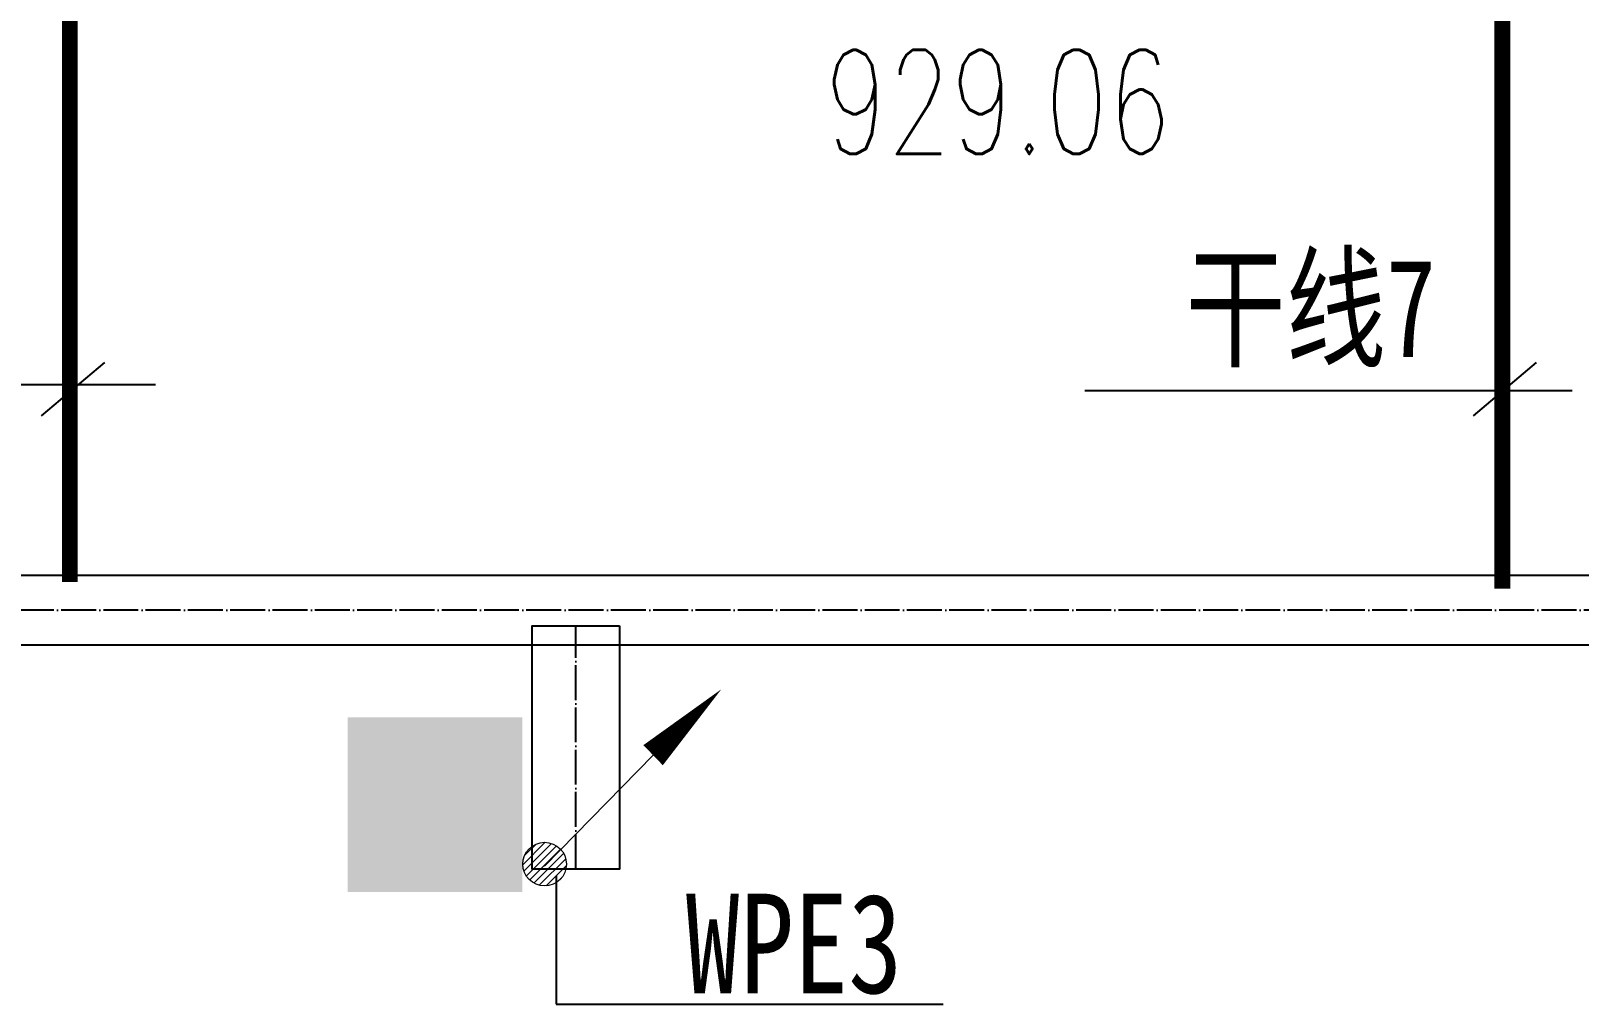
# Model space of a CAD drawing. Extents: x 815029915 to 815825525, y 579155098 to 579748855.
# Drawn here: x 815177325 to 815181753, y 579470482 to 579473266 of the extents above; entities that cross this region are included whole.
import ezdxf

# ---------------------------------------------------------------- set-up
doc = ezdxf.new("R2010")
doc.units = 0
doc.header["$LTSCALE"] = 100
doc.header["$MEASUREMENT"] = 0
doc.linetypes.add('DOTE', pattern=[2.42, 2, -0.2, 0.02, -0.2])
for name, color, linetype in [('ABDE_SYS', 3, 'Continuous'), ('SPACE', 7, 'Continuous'), ('zm', 1, 'Continuous'), ('电-强电平面-线缆', 3, 'Continuous'), ('电-桥架', 4, 'Continuous')]:
    doc.layers.add(name, color=color, linetype=linetype)
doc.layers.add('电-强电平面-箭头', color=3, linetype='Continuous', lineweight=0)
doc.styles.add('-宋体', font='', dxfattribs={"width": 0.8})
doc.styles.add('-黑体', font='', dxfattribs={"width": 0.8})
doc.styles.add('_TCH_SPACE', font='SIMPLEX', dxfattribs={"height": 5, "bigfont": 'GBCBIG'})
doc.styles.add('IDQSTYLE', font='txt.shx', dxfattribs={"width": 0.7, "bigfont": 'hztxt.shx'})
doc.styles.get('-宋体').set_extended_font_data('SimSun')
doc.styles.get('-黑体').set_extended_font_data('SimHei')

# ---------------------------------------------------------------- blocks, each defined once
blk = doc.blocks.new('*X161')
at = {"color": 0, "linetype": 'Continuous'}
for p, q in [((192.587, 446.722), (193.871, 448.006)), ((192.651, 446.361), (194.232, 447.942)), ((192.686, 447.245), (193.348, 447.906)), ((192.789, 446.075), (194.518, 447.804)), ((192.982, 445.844), (194.749, 447.611)), ((193.228, 445.665), (194.928, 447.365)), ((193.531, 445.544), (195.049, 447.062)), ((193.92, 445.509), (195.084, 446.673)), ((194.608, 445.772), (194.821, 445.985))]:
    blk.add_line(p, q, dxfattribs=at)
blk = doc.blocks.new('HC000749')
at = {"color": 0, "linetype": 'Continuous'}
blk.add_line((0, -0.058), (3.105, 3.117), dxfattribs=at)
blk.add_lwpolyline([(3.105, 3.117, 0.8, 0, 0), (5.057, 5.004, 0, 0, 0)], format="xyseb", dxfattribs=at)
blk.add_circle((0, 0), 0.625, dxfattribs=at)
at = {"color": 0, "linetype": 'Continuous', "xscale": 0.5, "yscale": 0.5, "zscale": 0.5}
blk.add_blockref('*X161', (-96.918, -223.378), dxfattribs=at)
at = {"color": 0, "style": 'IDQSTYLE', "width": 0.7}
blk.add_attdef('PSFHATT', (7.057, -0.625), '', height=2.5, dxfattribs=at)

msp = doc.modelspace()

# ---------------------------------------------------------------- hatches: boundary and pattern name
at = {"layer": 'zm'}
msp.add_hatch(color=1, dxfattribs=at).paths.add_polyline_path([(815178730.5, 579471302.4), (815178230.5, 579471302.4), (815178230.5, 579470802.4), (815178730.5, 579470802.4)])

# ---------------------------------------------------------------- linework, layer by layer
at = {"layer": 'zm', "color": 1}
for p, q in [((815177534.9, 579472317.5), (815177354.3, 579472165)), ((815181631.1, 579472317.5), (815181450.5, 579472165)), ((815176394.7, 579472255.1), (815177681, 579472255.1)), ((815180339.1, 579472237.6), (815181733.9, 579472237.6)), ((815178827.3, 579470849.2), (815178827.3, 579470482.2)), ((815178827.3, 579470482.2), (815179933.9, 579470482.2))]:
    msp.add_line(p, q, dxfattribs=at)
at = {"layer": '电-强电平面-线缆', "color": 1, "linetype": 'Continuous', "const_width": 45}
for points in [[(815177435.8, 579479510.4), (815177435.8, 579471689.6)], [(815181533.9, 579474113.2), (815181533.9, 579471670.8)]]:
    msp.add_lwpolyline(points, dxfattribs=at)
at = {"layer": '电-桥架', "color": 5, "linetype": 'DOTE', "ltscale": 0.5}
for p, q in [((815184891.8, 579471609.4), (815148732.8, 579471609.4)), ((815178883.2, 579470868), (815178883.2, 579471564))]:
    msp.add_line(p, q, dxfattribs=at)
at = {"layer": '电-桥架', "ltscale": 0.5}
for points in [[(815148732.8, 579471709.4), (815184891.8, 579471709.4), (815184891.8, 579471509.4), (815148732.8, 579471509.4)], [(815179008.2, 579471564), (815179008.2, 579470868), (815178758.2, 579470868), (815178758.2, 579471564)]]:
    msp.add_lwpolyline(points, close=True, dxfattribs=at)

# ---------------------------------------------------------------- block references
at = {"layer": '电-强电平面-箭头', "color": 4, "xscale": 100, "yscale": 100, "zscale": 100}
msp.add_blockref('HC000749', (815178794, 579470882.5), dxfattribs=at)

# ---------------------------------------------------------------- texts
at = {"layer": 'ABDE_SYS', "linetype": 'Continuous', "style": '-宋体', "width": 0.75}
msp.add_text('干线7', height=280, dxfattribs=at).set_placement((815180627.9, 579472333.8))
at = {"layer": 'SPACE', "style": '_TCH_SPACE', "width": 0.705882}
msp.add_text('929.06', height=297.5, dxfattribs=at).set_placement((815179595.6, 579472914.6))
at = {"layer": 'zm', "color": 1, "style": '-黑体', "width": 0.8}
msp.add_text('WPE3', height=285, dxfattribs=at).set_placement((815179197.3, 579470513.3, -1597.3))

doc.saveas('drawing.dxf')
